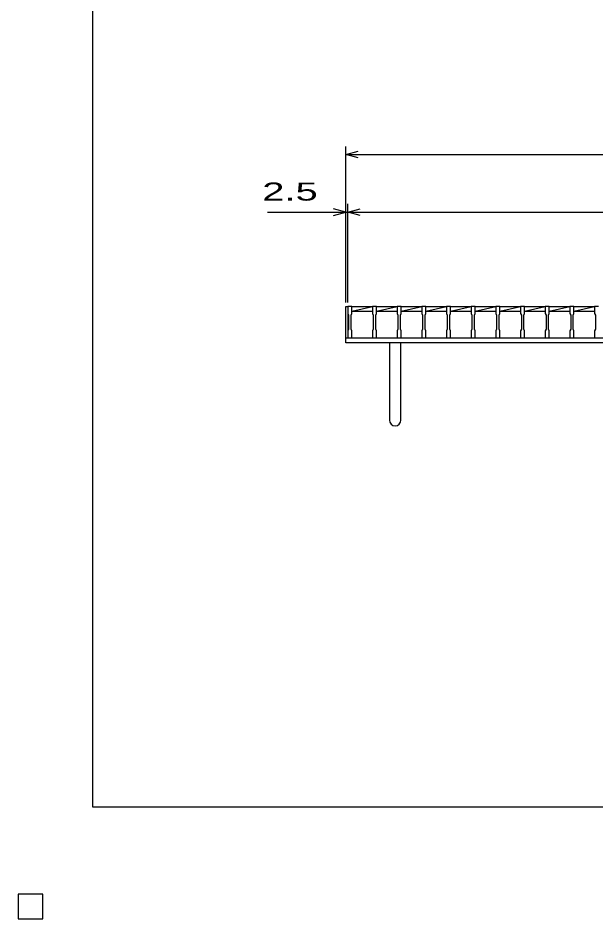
# Model space of a CAD drawing. Units: millimetres, scale not verified. Extents: x -1820 to 1731, y -1282 to 1054.
# Drawn here: x -1820 to -1117, y -1282 to -186 of the extents above; entities that cross this region are included whole.
import ezdxf
from ezdxf.enums import TextEntityAlignment as Align

# ---------------------------------------------------------------- set-up
doc = ezdxf.new("R2010")
doc.units = ezdxf.units.MM
doc.header["$LTSCALE"] = 10
for name, color, linetype, lineweight in [('0_2', 150, 'Continuous', 25), ('16', 3, 'Continuous', 25), ('19', 6, 'Continuous', 25), ('22', 4, 'Continuous', 25), ('24', 2, 'Continuous', 25), ('32', 4, 'Continuous', 25)]:
    doc.layers.add(name, color=color, linetype=linetype, lineweight=lineweight)
doc.styles.add('ベクトル', font='')
doc.styles.get('ベクトル').set_extended_font_data('ベクトル')

msp = doc.modelspace()

# ---------------------------------------------------------------- linework, layer by layer
at = {"layer": '0_2'}
for p, q in [((-1729, -1146.5), (-1729, 1053.5)), ((1731, -1146.5), (-1729, -1146.5)), ((-1790, -1252.5), (-1820, -1252.5)), ((-1820, -1252.5), (-1820, -1282.5)), ((-1790, -1252.5), (-1820, -1252.5)), ((-1820, -1252.5), (-1820, -1282.5)), ((-1790, -1252.5), (-1820, -1252.5)), ((-1820, -1252.5), (-1820, -1282.5)), ((-1790, -1252.5), (-1820, -1252.5)), ((-1820, -1252.5), (-1820, -1282.5)), ((-1790, -1252.5), (-1820, -1252.5)), ((-1820, -1252.5), (-1820, -1282.5)), ((-1790, -1282.5), (-1790, -1252.5)), ((-1790, -1282.5), (-1790, -1252.5)), ((-1790, -1282.5), (-1790, -1252.5)), ((-1790, -1282.5), (-1790, -1252.5)), ((-1790, -1282.5), (-1790, -1252.5)), ((-1820, -1282.5), (-1790, -1282.5)), ((-1820, -1282.5), (-1790, -1282.5)), ((-1820, -1282.5), (-1790, -1282.5)), ((-1820, -1282.5), (-1790, -1282.5)), ((-1820, -1282.5), (-1790, -1282.5))]:
    msp.add_line(p, q, dxfattribs=at)
at = {"layer": '16'}
for p, q in [((-1419, -537.5), (-1419, -536.8)), ((-1419, -536.8), (-1414, -536.8)), ((-1414, -536.8), (-1414, -537.5)), ((-1389, -537.5), (-1389, -536.8)), ((-1389, -536.8), (-1384, -536.8)), ((-1384, -536.8), (-1384, -537.5)), ((-1359, -537.5), (-1359, -536.8)), ((-1359, -536.8), (-1354, -536.8)), ((-1354, -536.8), (-1354, -537.5)), ((-1329, -537.5), (-1329, -536.8)), ((-1329, -536.8), (-1324, -536.8)), ((-1324, -536.8), (-1324, -537.5)), ((-1299, -537.5), (-1299, -536.8)), ((-1299, -536.8), (-1294, -536.8)), ((-1294, -536.8), (-1294, -537.5)), ((-1269, -537.5), (-1269, -536.8)), ((-1269, -536.8), (-1264, -536.8)), ((-1264, -536.8), (-1264, -537.5)), ((-1239, -537.5), (-1239, -536.8)), ((-1239, -536.8), (-1234, -536.8)), ((-1234, -536.8), (-1234, -537.5)), ((-1209, -537.5), (-1209, -536.8)), ((-1209, -536.8), (-1204, -536.8)), ((-1204, -536.8), (-1204, -537.5)), ((-1179, -537.5), (-1179, -536.8)), ((-1179, -536.8), (-1174, -536.8)), ((-1174, -536.8), (-1174, -537.5)), ((-1149, -537.5), (-1149, -536.8)), ((-1149, -536.8), (-1144, -536.8)), ((-1144, -536.8), (-1144, -537.5)), ((-1119, -537.5), (-1119, -536.8)), ((-1119, -536.8), (-1114, -536.8)), ((-1419, -537.5), (-1419, -546)), ((-1414, -537.5), (-1419, -537.5)), ((-1419, -537.5), (-1419, -575.5)), ((-1419, -546), (-1418, -548)), ((-1418, -548), (-1418, -565)), ((-1415, -548), (-1414, -546)), ((-1415, -565), (-1415, -548)), ((-1414, -546), (-1414, -537.5)), ((-1414, -537.5), (-1389, -537.5)), ((-1414, -543), (-1389, -537.5)), ((-1414, -543), (-1389, -543)), ((-1389, -537.5), (-1389, -546)), ((-1384, -537.5), (-1389, -537.5)), ((-1389, -546), (-1388, -548)), ((-1388, -548), (-1388, -565)), ((-1385, -548), (-1384, -546)), ((-1385, -565), (-1385, -548)), ((-1384, -546), (-1384, -537.5)), ((-1384, -537.5), (-1359, -537.5)), ((-1384, -543), (-1359, -537.5)), ((-1384, -543), (-1359, -543)), ((-1359, -537.5), (-1359, -546)), ((-1354, -537.5), (-1359, -537.5)), ((-1359, -546), (-1358, -548)), ((-1358, -548), (-1358, -565)), ((-1355, -548), (-1354, -546)), ((-1355, -565), (-1355, -548)), ((-1354, -546), (-1354, -537.5)), ((-1354, -537.5), (-1329, -537.5)), ((-1354, -543), (-1329, -537.5)), ((-1354, -543), (-1329, -543)), ((-1329, -537.5), (-1329, -546)), ((-1324, -537.5), (-1329, -537.5)), ((-1329, -546), (-1328, -548)), ((-1328, -548), (-1328, -565)), ((-1325, -548), (-1324, -546)), ((-1325, -565), (-1325, -548)), ((-1324, -546), (-1324, -537.5)), ((-1324, -537.5), (-1299, -537.5)), ((-1324, -543), (-1299, -537.5)), ((-1324, -543), (-1299, -543)), ((-1299, -537.5), (-1299, -546)), ((-1294, -537.5), (-1299, -537.5)), ((-1299, -546), (-1298, -548)), ((-1298, -548), (-1298, -565)), ((-1295, -548), (-1294, -546)), ((-1295, -565), (-1295, -548)), ((-1294, -546), (-1294, -537.5)), ((-1294, -537.5), (-1269, -537.5)), ((-1294, -543), (-1269, -537.5)), ((-1294, -543), (-1269, -543)), ((-1269, -537.5), (-1269, -546)), ((-1264, -537.5), (-1269, -537.5)), ((-1269, -546), (-1268, -548)), ((-1268, -548), (-1268, -565)), ((-1265, -548), (-1264, -546)), ((-1265, -565), (-1265, -548)), ((-1264, -546), (-1264, -537.5)), ((-1264, -537.5), (-1239, -537.5)), ((-1264, -543), (-1239, -537.5)), ((-1264, -543), (-1239, -543)), ((-1239, -537.5), (-1239, -546)), ((-1234, -537.5), (-1239, -537.5)), ((-1239, -546), (-1238, -548)), ((-1238, -548), (-1238, -565)), ((-1235, -548), (-1234, -546)), ((-1235, -565), (-1235, -548)), ((-1234, -546), (-1234, -537.5)), ((-1234, -537.5), (-1209, -537.5)), ((-1234, -543), (-1209, -537.5)), ((-1234, -543), (-1209, -543)), ((-1209, -537.5), (-1209, -546)), ((-1204, -537.5), (-1209, -537.5)), ((-1209, -546), (-1208, -548)), ((-1208, -548), (-1208, -565)), ((-1205, -548), (-1204, -546)), ((-1205, -565), (-1205, -548)), ((-1204, -546), (-1204, -537.5)), ((-1204, -537.5), (-1179, -537.5)), ((-1204, -543), (-1179, -537.5)), ((-1204, -543), (-1179, -543)), ((-1179, -537.5), (-1179, -546)), ((-1174, -537.5), (-1179, -537.5)), ((-1179, -546), (-1178, -548)), ((-1178, -548), (-1178, -565)), ((-1175, -548), (-1174, -546)), ((-1175, -565), (-1175, -548)), ((-1174, -546), (-1174, -537.5)), ((-1174, -537.5), (-1149, -537.5)), ((-1174, -543), (-1149, -537.5)), ((-1174, -543), (-1149, -543)), ((-1149, -537.5), (-1149, -546)), ((-1144, -537.5), (-1149, -537.5)), ((-1149, -546), (-1148, -548)), ((-1148, -548), (-1148, -565)), ((-1145, -548), (-1144, -546)), ((-1145, -565), (-1145, -548)), ((-1144, -546), (-1144, -537.5)), ((-1144, -537.5), (-1119, -537.5)), ((-1144, -543), (-1119, -537.5)), ((-1144, -543), (-1119, -543)), ((-1119, -537.5), (-1119, -546)), ((-1114, -537.5), (-1119, -537.5)), ((-1119, -546), (-1118, -548)), ((-1118, -548), (-1118, -565)), ((-1418, -565), (-1419, -567)), ((-1419, -567), (-1419, -575.5)), ((-1414, -567), (-1415, -565)), ((-1414, -575.5), (-1414, -567)), ((-1388, -565), (-1389, -567)), ((-1389, -567), (-1389, -575.5)), ((-1384, -567), (-1385, -565)), ((-1384, -575.5), (-1384, -567)), ((-1358, -565), (-1359, -567)), ((-1359, -567), (-1359, -575.5)), ((-1354, -567), (-1355, -565)), ((-1354, -575.5), (-1354, -567)), ((-1328, -565), (-1329, -567)), ((-1329, -567), (-1329, -575.5)), ((-1324, -567), (-1325, -565)), ((-1324, -575.5), (-1324, -567)), ((-1298, -565), (-1299, -567)), ((-1299, -567), (-1299, -575.5)), ((-1294, -567), (-1295, -565)), ((-1294, -575.5), (-1294, -567)), ((-1268, -565), (-1269, -567)), ((-1269, -567), (-1269, -575.5)), ((-1264, -567), (-1265, -565)), ((-1264, -575.5), (-1264, -567)), ((-1238, -565), (-1239, -567)), ((-1239, -567), (-1239, -575.5)), ((-1234, -567), (-1235, -565)), ((-1234, -575.5), (-1234, -567)), ((-1208, -565), (-1209, -567)), ((-1209, -567), (-1209, -575.5)), ((-1204, -567), (-1205, -565)), ((-1204, -575.5), (-1204, -567)), ((-1178, -565), (-1179, -567)), ((-1179, -567), (-1179, -575.5)), ((-1174, -567), (-1175, -565)), ((-1174, -575.5), (-1174, -567)), ((-1148, -565), (-1149, -567)), ((-1149, -567), (-1149, -575.5)), ((-1144, -567), (-1145, -565)), ((-1144, -575.5), (-1144, -567)), ((-1118, -565), (-1119, -567)), ((-1119, -567), (-1119, -575.5)), ((-1419, -575.5), (-1414, -575.5)), ((-1414, -575.5), (-1389, -575.5)), ((-1389, -575.5), (-1384, -575.5)), ((-1384, -575.5), (-1359, -575.5)), ((-1359, -575.5), (-1354, -575.5)), ((-1354, -575.5), (-1329, -575.5)), ((-1329, -575.5), (-1324, -575.5)), ((-1324, -575.5), (-1299, -575.5)), ((-1299, -575.5), (-1294, -575.5)), ((-1294, -575.5), (-1269, -575.5)), ((-1269, -575.5), (-1264, -575.5)), ((-1264, -575.5), (-1239, -575.5)), ((-1239, -575.5), (-1234, -575.5)), ((-1234, -575.5), (-1209, -575.5)), ((-1209, -575.5), (-1204, -575.5)), ((-1204, -575.5), (-1179, -575.5)), ((-1179, -575.5), (-1174, -575.5)), ((-1174, -575.5), (-1149, -575.5)), ((-1149, -575.5), (-1144, -575.5)), ((-1144, -575.5), (-1119, -575.5)), ((-1119, -575.5), (-1114, -575.5)), ((-1790, -1252.5), (-1820, -1252.5)), ((-1820, -1252.5), (-1820, -1282.5)), ((-1790, -1252.5), (-1820, -1252.5)), ((-1820, -1252.5), (-1820, -1282.5)), ((-1790, -1252.5), (-1820, -1252.5)), ((-1820, -1252.5), (-1820, -1282.5)), ((-1790, -1252.5), (-1820, -1252.5)), ((-1820, -1252.5), (-1820, -1282.5)), ((-1790, -1252.5), (-1820, -1252.5)), ((-1820, -1252.5), (-1820, -1282.5)), ((-1790, -1282.5), (-1790, -1252.5)), ((-1790, -1282.5), (-1790, -1252.5)), ((-1790, -1282.5), (-1790, -1252.5)), ((-1790, -1282.5), (-1790, -1252.5)), ((-1790, -1282.5), (-1790, -1252.5)), ((-1820, -1282.5), (-1790, -1282.5)), ((-1820, -1282.5), (-1790, -1282.5)), ((-1820, -1282.5), (-1790, -1282.5)), ((-1820, -1282.5), (-1790, -1282.5)), ((-1820, -1282.5), (-1790, -1282.5))]:
    msp.add_line(p, q, dxfattribs=at)
at = {"layer": '19'}
for p, q in [((-1421.5, -575.5), (-1421.5, -537.5)), ((-1421.5, -537.5), (-1419, -537.5)), ((-1421.5, -575.5), (-421.5, -575.5)), ((-1421.5, -581.5), (-1421.5, -575.5)), ((-421.5, -581.5), (-1421.5, -581.5)), ((-1368.5, -581.5), (-1368.5, -675.5)), ((-1354.5, -675.5), (-1354.5, -581.5))]:
    msp.add_line(p, q, dxfattribs=at)
msp.add_arc((-1361.5, -675.5), 7, 180, 0, dxfattribs=at)
at = {"layer": '22'}
for p, q in [((-1421.5, -532.5), (-1421.5, -342.5)), ((-1421.5, -352.5), (-1406.5, -348.5)), ((-1406.5, -356.5), (-1421.5, -352.5)), ((-1421.5, -352.5), (-421.5, -352.5)), ((-1421.5, -532.5), (-1421.5, -412.5)), ((-1419, -532.5), (-1419, -412.5)), ((-1516.5, -422.5), (-1421.5, -422.5)), ((-1421.5, -422.5), (-1436.5, -418.5)), ((-1436.5, -426.5), (-1421.5, -422.5)), ((-1421.5, -422.5), (-1419, -422.5)), ((-1419, -422.5), (-1404, -418.5)), ((-1404, -426.5), (-1419, -422.5)), ((-1419, -422.5), (-424, -422.5))]:
    msp.add_line(p, q, dxfattribs=at)
at = {"layer": '22', "color": 2}
for p, q in [((-1790, -1252.5), (-1820, -1252.5)), ((-1820, -1252.5), (-1820, -1282.5)), ((-1790, -1252.5), (-1820, -1252.5)), ((-1820, -1252.5), (-1820, -1282.5)), ((-1790, -1252.5), (-1820, -1252.5)), ((-1820, -1252.5), (-1820, -1282.5)), ((-1790, -1282.5), (-1790, -1252.5)), ((-1790, -1282.5), (-1790, -1252.5)), ((-1790, -1282.5), (-1790, -1252.5)), ((-1820, -1282.5), (-1790, -1282.5)), ((-1820, -1282.5), (-1790, -1282.5)), ((-1820, -1282.5), (-1790, -1282.5))]:
    msp.add_line(p, q, dxfattribs=at)
at = {"layer": '24', "color": 4}
for p, q in [((-1790, -1252.5), (-1820, -1252.5)), ((-1820, -1252.5), (-1820, -1282.5)), ((-1790, -1252.5), (-1820, -1252.5)), ((-1820, -1252.5), (-1820, -1282.5)), ((-1790, -1252.5), (-1820, -1252.5)), ((-1820, -1252.5), (-1820, -1282.5)), ((-1790, -1282.5), (-1790, -1252.5)), ((-1790, -1282.5), (-1790, -1252.5)), ((-1790, -1282.5), (-1790, -1252.5)), ((-1820, -1282.5), (-1790, -1282.5)), ((-1820, -1282.5), (-1790, -1282.5)), ((-1820, -1282.5), (-1790, -1282.5))]:
    msp.add_line(p, q, dxfattribs=at)
at = {"layer": '32'}
for p, q in [((-1790, -1252.5), (-1820, -1252.5)), ((-1820, -1252.5), (-1820, -1282.5)), ((-1790, -1252.5), (-1820, -1252.5)), ((-1820, -1252.5), (-1820, -1282.5)), ((-1790, -1252.5), (-1820, -1252.5)), ((-1820, -1252.5), (-1820, -1282.5)), ((-1790, -1252.5), (-1820, -1252.5)), ((-1820, -1252.5), (-1820, -1282.5)), ((-1790, -1252.5), (-1820, -1252.5)), ((-1820, -1252.5), (-1820, -1282.5)), ((-1790, -1282.5), (-1790, -1252.5)), ((-1790, -1282.5), (-1790, -1252.5)), ((-1790, -1282.5), (-1790, -1252.5)), ((-1790, -1282.5), (-1790, -1252.5)), ((-1790, -1282.5), (-1790, -1252.5)), ((-1820, -1282.5), (-1790, -1282.5)), ((-1820, -1282.5), (-1790, -1282.5)), ((-1820, -1282.5), (-1790, -1282.5)), ((-1820, -1282.5), (-1790, -1282.5)), ((-1820, -1282.5), (-1790, -1282.5))]:
    msp.add_line(p, q, dxfattribs=at)

# ---------------------------------------------------------------- texts
at = {"layer": '22', "color": 2, "style": 'ベクトル', "width": 1.65}
msp.add_text(' 2.5 ', height=21.99, dxfattribs=at).set_placement((-1536.5, -397.5), align=Align.MIDDLE_LEFT)

doc.saveas('drawing.dxf')
